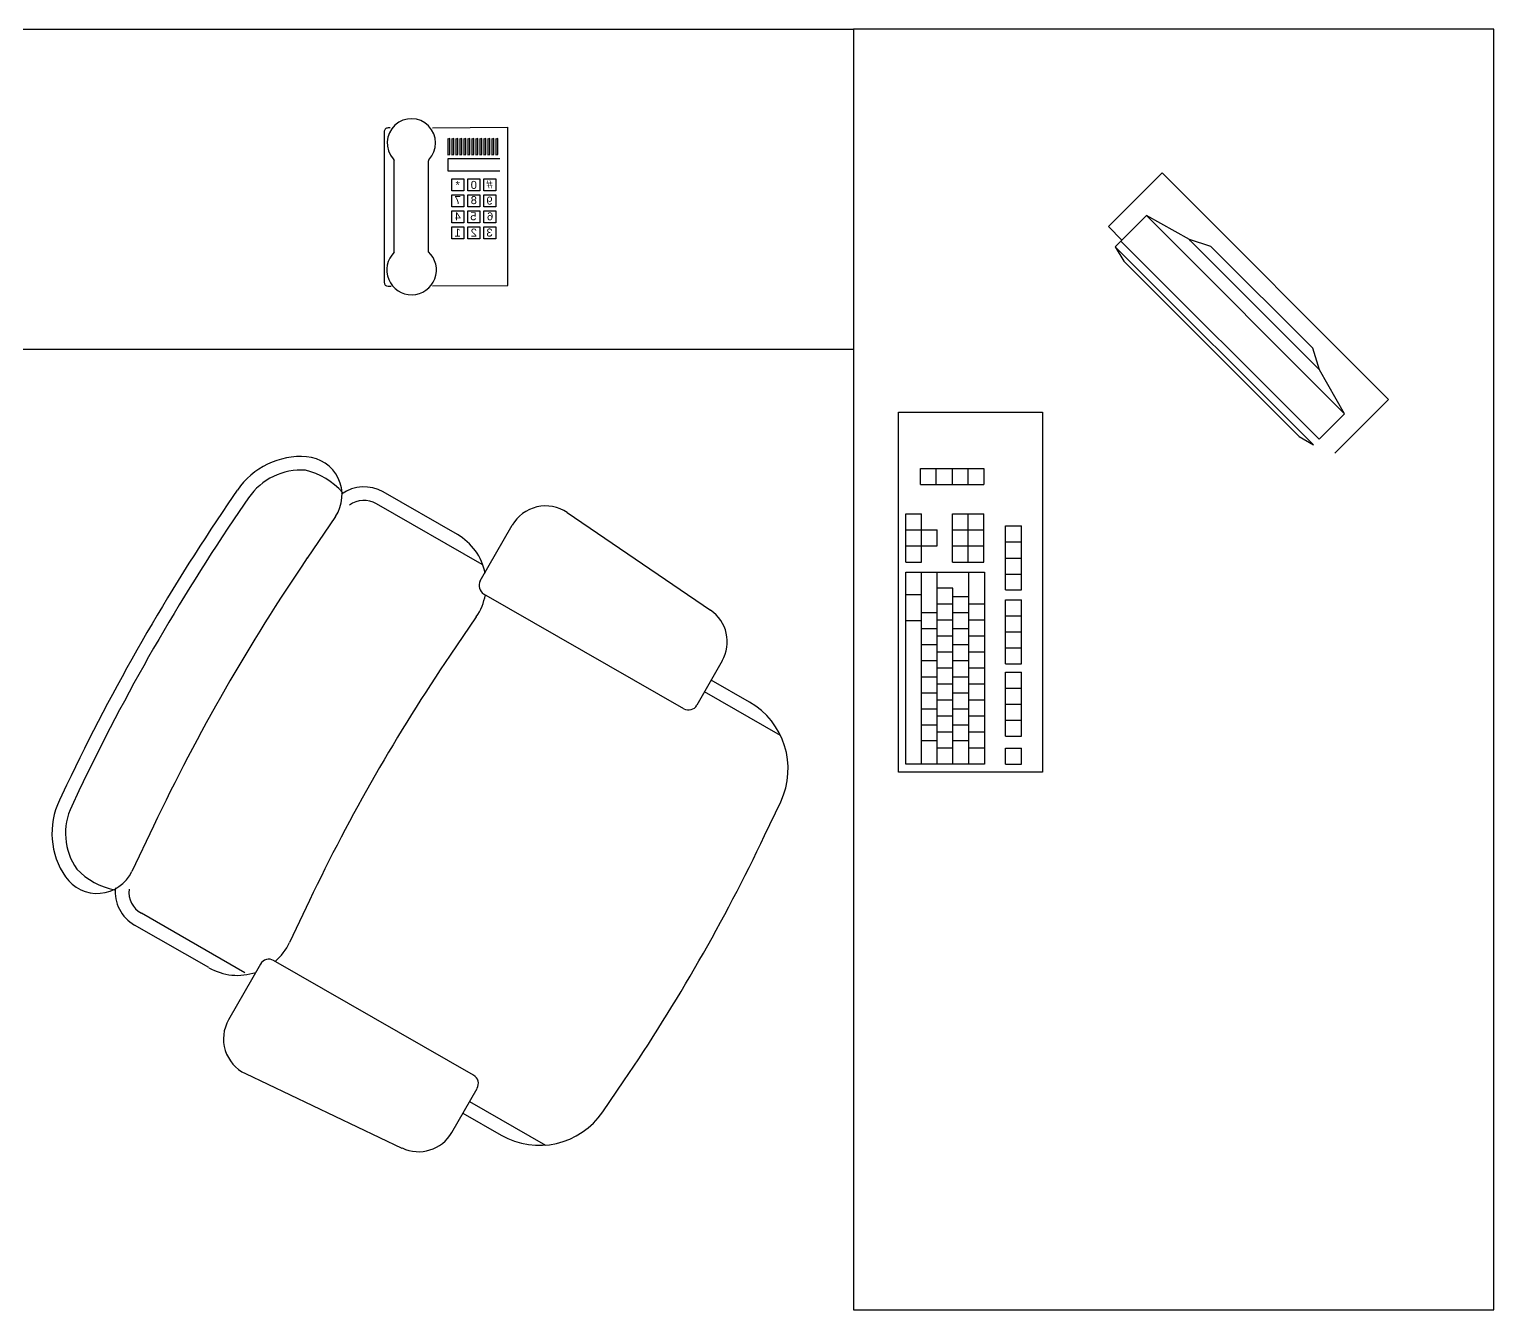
# Model space of a CAD drawing. Header units: centimetres. Extents: x 681015 to 688218, y 3995806 to 4004619.
# Drawn here: x 682774.6 to 682957.6, y 4002050.6 to 4002210.6 of the extents above; entities that cross this region are included whole.
import ezdxf
from ezdxf.enums import TextEntityAlignment as Align

# ---------------------------------------------------------------- set-up
doc = ezdxf.new("R2010")
doc.units = ezdxf.units.CM
doc.header["$LTSCALE"] = 100
doc.header["$MEASUREMENT"] = 0
doc.layers.add('A-TEFRİŞ 2', color=35, linetype='Continuous')
doc.styles.get("Standard").update_dxf_attribs({"font": 'arial.ttf'})

msp = doc.modelspace()

# ---------------------------------------------------------------- linework, layer by layer
at = {"layer": 'A-TEFRİŞ 2'}
for p, q in [((682768.26, 4002210.59), (682877.56, 4002210.59)), ((682827.12, 4002196.93), (682826.84, 4002196.86)), ((682826.87, 4002196.91), (682826.87, 4002194.91)), ((682827.12, 4002194.94), (682827.12, 4002196.93)), ((682827.62, 4002196.93), (682827.34, 4002196.86)), ((682827.37, 4002196.91), (682827.37, 4002194.91)), ((682827.62, 4002194.94), (682827.62, 4002196.93)), ((682828.12, 4002196.93), (682827.84, 4002196.86)), ((682827.87, 4002196.91), (682827.87, 4002194.91)), ((682828.12, 4002194.94), (682828.12, 4002196.93)), ((682828.62, 4002196.93), (682828.34, 4002196.86)), ((682828.37, 4002196.91), (682828.37, 4002194.91)), ((682828.62, 4002194.94), (682828.62, 4002196.93)), ((682829.12, 4002196.93), (682828.84, 4002196.86)), ((682828.87, 4002196.91), (682828.87, 4002194.91)), ((682829.12, 4002194.94), (682829.12, 4002196.93)), ((682829.62, 4002196.93), (682829.34, 4002196.86)), ((682829.37, 4002196.91), (682829.37, 4002194.91)), ((682829.62, 4002194.94), (682829.62, 4002196.93)), ((682830.12, 4002196.93), (682829.84, 4002196.86)), ((682829.87, 4002196.91), (682829.87, 4002194.91)), ((682830.12, 4002194.94), (682830.12, 4002196.93)), ((682830.62, 4002196.93), (682830.34, 4002196.86)), ((682830.37, 4002196.91), (682830.37, 4002194.91)), ((682830.62, 4002194.94), (682830.62, 4002196.93)), ((682831.12, 4002196.93), (682830.84, 4002196.86)), ((682830.87, 4002196.91), (682830.87, 4002194.91)), ((682831.12, 4002194.94), (682831.12, 4002196.93)), ((682831.62, 4002196.93), (682831.34, 4002196.86)), ((682831.37, 4002196.91), (682831.37, 4002194.91)), ((682831.62, 4002194.94), (682831.62, 4002196.93)), ((682832.12, 4002196.93), (682831.84, 4002196.86)), ((682831.87, 4002196.91), (682831.87, 4002194.91)), ((682832.12, 4002194.94), (682832.12, 4002196.93)), ((682832.62, 4002196.93), (682832.34, 4002196.86)), ((682832.37, 4002196.91), (682832.37, 4002194.91)), ((682832.62, 4002194.94), (682832.62, 4002196.93)), ((682833.12, 4002196.93), (682832.84, 4002196.86)), ((682832.87, 4002196.91), (682832.87, 4002194.91)), ((682833.12, 4002194.94), (682833.12, 4002196.93)), ((682834.36, 4002178.57), (682834.36, 4002198.35)), ((682826.87, 4002194.91), (682827.12, 4002194.94)), ((682827.37, 4002194.91), (682827.62, 4002194.94)), ((682827.87, 4002194.91), (682828.12, 4002194.94)), ((682828.37, 4002194.91), (682828.62, 4002194.94)), ((682828.87, 4002194.91), (682829.12, 4002194.94)), ((682829.37, 4002194.91), (682829.62, 4002194.94)), ((682829.87, 4002194.91), (682830.12, 4002194.94)), ((682830.37, 4002194.91), (682830.62, 4002194.94)), ((682830.87, 4002194.91), (682831.12, 4002194.94)), ((682831.37, 4002194.91), (682831.62, 4002194.94)), ((682831.87, 4002194.91), (682832.12, 4002194.94)), ((682832.37, 4002194.91), (682832.62, 4002194.94)), ((682832.87, 4002194.91), (682833.12, 4002194.94)), ((682820.07, 4002194.39), (682820.17, 4002194.19)), ((682820.17, 4002182.7), (682820.17, 4002194.19)), ((682824.5, 4002194.3), (682824.45, 4002194.16)), ((682824.45, 4002182.79), (682824.45, 4002194.16)), ((682826.87, 4002194.41), (682826.87, 4002192.91)), ((682833.37, 4002194.41), (682826.87, 4002194.41)), ((682826.87, 4002192.91), (682833.37, 4002192.91)), ((682819.44, 4002178.47), (682819.81, 4002178.47)), ((682877.56, 4002170.59), (682768.26, 4002170.59)), ((682800.58, 4002153), (682799.4, 4002151.27)), ((682828.07, 4002147.45), (682818.79, 4002152.77)), ((682801.98, 4002152.05), (682800.8, 4002150.32)), ((682831.19, 4002143.71), (682817.95, 4002151.3)), ((682812.84, 4002149.69), (682809.32, 4002144.52)), ((682841.79, 4002150.19), (682859.7, 4002138)), ((682830.94, 4002141.66), (682834.93, 4002148.61)), ((682856.37, 4002125.69), (682831.38, 4002140.02)), ((682830.44, 4002137.16), (682827.18, 4002132.37)), ((682861.17, 4002131.65), (682858.01, 4002126.14)), ((682864.58, 4002126.52), (682859.8, 4002129.26)), ((682868.46, 4002122.34), (682858.95, 4002127.79)), ((682779.25, 4002116.14), (682778.35, 4002114.25)), ((682780.79, 4002115.41), (682779.89, 4002113.52)), ((682866.46, 4002109.84), (682868.47, 4002114.07)), ((682790.09, 4002110.99), (682787.41, 4002105.34)), ((682809.6, 4002101.71), (682807.11, 4002096.48)), ((682801.54, 4002092.69), (682788.59, 4002100.12)), ((682797.02, 4002093.33), (682787.75, 4002098.65)), ((682830.1, 4002079.89), (682805.12, 4002094.22)), ((682803.48, 4002093.77), (682799.49, 4002086.82)), ((682801.59, 4002080.1), (682821.15, 4002070.79)), ((682827.38, 4002072.74), (682830.54, 4002078.25)), ((682846.24, 4002075.31), (682848.88, 4002079.18)), ((682829.59, 4002076.6), (682839.1, 4002071.15)), ((682828.75, 4002075.13), (682833.53, 4002072.39))]:
    msp.add_line(p, q, dxfattribs=at)
for points in [[(682957.56, 4002050.59), (682957.56, 4002210.59), (682877.56, 4002210.59), (682877.56, 4002050.59), (682957.56, 4002050.59)], [(682818.92, 4002197.76), (682818.92, 4002179)], [(682819.66, 4002198.26), (682819.42, 4002198.26)], [(682824.96, 4002198.29), (682834.36, 4002198.35)], [(682827.37, 4002191.91), (682828.87, 4002191.91), (682828.87, 4002190.41), (682827.37, 4002190.41), (682827.37, 4002191.91)], [(682829.37, 4002191.91), (682830.87, 4002191.91), (682830.87, 4002190.41), (682829.37, 4002190.41), (682829.37, 4002191.91)], [(682831.37, 4002191.91), (682832.87, 4002191.91), (682832.87, 4002190.41), (682831.37, 4002190.41), (682831.37, 4002191.91)], [(682911.11, 4002184.23), (682909.42, 4002185.93), (682916.12, 4002192.63), (682944.4, 4002164.34), (682937.7, 4002157.64)], [(682827.37, 4002189.91), (682828.87, 4002189.91), (682828.87, 4002188.41), (682827.37, 4002188.41), (682827.37, 4002189.91)], [(682829.37, 4002189.91), (682830.87, 4002189.91), (682830.87, 4002188.41), (682829.37, 4002188.41), (682829.37, 4002189.91)], [(682831.37, 4002189.91), (682832.87, 4002189.91), (682832.87, 4002188.41), (682831.37, 4002188.41), (682831.37, 4002189.91)], [(682827.37, 4002187.91), (682828.87, 4002187.91), (682828.87, 4002186.41), (682827.37, 4002186.41), (682827.37, 4002187.91)], [(682829.37, 4002187.91), (682830.87, 4002187.91), (682830.87, 4002186.41), (682829.37, 4002186.41), (682829.37, 4002187.91)], [(682831.37, 4002187.91), (682832.87, 4002187.91), (682832.87, 4002186.41), (682831.37, 4002186.41), (682831.37, 4002187.91)], [(682827.37, 4002185.91), (682828.87, 4002185.91), (682828.87, 4002184.41), (682827.37, 4002184.41), (682827.37, 4002185.91)], [(682829.37, 4002185.91), (682830.87, 4002185.91), (682830.87, 4002184.41), (682829.37, 4002184.41), (682829.37, 4002185.91)], [(682831.37, 4002185.91), (682832.87, 4002185.91), (682832.87, 4002184.41), (682831.37, 4002184.41), (682831.37, 4002185.91)], [(682935.74, 4002159.36), (682938.93, 4002162.55), (682935.8, 4002168.04), (682934.94, 4002170.73), (682922.21, 4002183.45), (682919.53, 4002184.3), (682914.18, 4002187.3), (682910.99, 4002184.11)], [(682914.18, 4002187.3), (682938.93, 4002162.55)], [(682910.99, 4002184.11), (682910.28, 4002183.4), (682911.34, 4002181.63), (682933.26, 4002159.71), (682935.03, 4002158.65)], [(682935.74, 4002159.36), (682910.99, 4002184.11)], [(682919.66, 4002184.17), (682919.53, 4002184.3)], [(682935.8, 4002168.04), (682919.66, 4002184.17)], [(682910.28, 4002183.4), (682935.03, 4002158.65)], [(682934.94, 4002170.73), (682922.21, 4002183.45)], [(682824.96, 4002178.51), (682834.36, 4002178.57)], [(682885.93, 4002153.7), (682885.93, 4002155.72), (682893.86, 4002155.72), (682893.86, 4002153.7)], [(682887.9, 4002153.7), (682887.9, 4002155.7)], [(682889.92, 4002153.7), (682889.92, 4002155.7)], [(682891.89, 4002153.7), (682891.89, 4002155.7)], [(682885.93, 4002153.7), (682887.9, 4002153.7)], [(682887.9, 4002153.7), (682889.88, 4002153.7)], [(682889.92, 4002153.7), (682891.89, 4002153.7)], [(682891.89, 4002153.7), (682893.86, 4002153.7)], [(682884.09, 4002148.02), (682884.09, 4002150.02)], [(682884.09, 4002150.02), (682886.06, 4002150.02)], [(682886.06, 4002148.02), (682886.06, 4002150.02)], [(682889.92, 4002148.02), (682889.92, 4002150.02)], [(682889.92, 4002150.02), (682891.89, 4002150.02)], [(682891.89, 4002148.02), (682891.89, 4002150.02)], [(682891.89, 4002150.02), (682893.86, 4002150.02)], [(682893.86, 4002148.02), (682893.86, 4002150.02)], [(682884.09, 4002146.02), (682884.09, 4002148.02)], [(682884.09, 4002148.02), (682886.06, 4002148.02)], [(682886.06, 4002146.02), (682886.06, 4002148.02)], [(682886.06, 4002148.02), (682888.03, 4002148.02)], [(682888.03, 4002146.02), (682888.03, 4002148.02)], [(682889.92, 4002146.02), (682889.92, 4002148.02)], [(682889.92, 4002148.02), (682891.89, 4002148.02)], [(682891.89, 4002146.02), (682891.89, 4002148.02)], [(682891.89, 4002148.02), (682893.86, 4002148.02)], [(682893.86, 4002146.02), (682893.86, 4002148.02)], [(682896.58, 4002146.52), (682896.58, 4002148.52)], [(682896.58, 4002148.52), (682898.56, 4002148.52)], [(682898.56, 4002146.52), (682898.56, 4002148.52)], [(682884.09, 4002146.02), (682886.06, 4002146.02)], [(682884.09, 4002144.02), (682884.09, 4002146.02)], [(682886.06, 4002146.02), (682888.03, 4002146.02)], [(682886.06, 4002144.02), (682886.06, 4002146.02)], [(682889.92, 4002144.02), (682889.92, 4002146.02)], [(682889.92, 4002146.02), (682891.89, 4002146.02)], [(682891.89, 4002146.02), (682893.86, 4002146.02)], [(682891.89, 4002144.02), (682891.89, 4002146.02)], [(682893.86, 4002144.02), (682893.86, 4002146.02)], [(682896.58, 4002146.52), (682898.56, 4002146.52)], [(682896.58, 4002144.52), (682896.58, 4002146.52)], [(682898.56, 4002144.52), (682898.56, 4002146.52)], [(682884.09, 4002144.02), (682886.06, 4002144.02)], [(682889.92, 4002144.02), (682891.89, 4002144.02)], [(682891.89, 4002144.02), (682893.86, 4002144.02)], [(682896.58, 4002142.52), (682896.58, 4002144.52)], [(682896.58, 4002144.52), (682898.56, 4002144.52)], [(682898.56, 4002142.52), (682898.56, 4002144.52)], [(682884.09, 4002142.75), (682886.06, 4002142.75)], [(682884.09, 4002139.92), (682884.09, 4002142.75)], [(682886.06, 4002139.92), (682886.06, 4002142.75)], [(682886.06, 4002142.75), (682888.03, 4002142.75)], [(682888.03, 4002140.75), (682888.03, 4002142.75)], [(682888.03, 4002142.75), (682891.98, 4002142.75)], [(682891.98, 4002138.75), (682891.98, 4002142.75)], [(682891.98, 4002142.75), (682893.95, 4002142.75)], [(682893.95, 4002142.75), (682893.95, 4002138.75)], [(682896.58, 4002140.53), (682896.58, 4002142.52)], [(682896.58, 4002142.52), (682898.56, 4002142.52)], [(682898.56, 4002140.53), (682898.56, 4002142.52)], [(682890, 4002140.75), (682888.03, 4002140.75)], [(682888.03, 4002138.75), (682888.03, 4002140.75)], [(682890, 4002140.75), (682890, 4002140.77)], [(682890, 4002139.65), (682890, 4002140.75)], [(682896.58, 4002140.53), (682898.56, 4002140.53)], [(682884.09, 4002136.67), (682884.09, 4002139.92)], [(682886.06, 4002139.92), (682884.09, 4002139.92)], [(682886.06, 4002137.65), (682886.06, 4002139.92)], [(682886.07, 4002139.92), (682886.06, 4002139.92)], [(682888.03, 4002137.65), (682888.03, 4002138.75)], [(682889.97, 4002138.75), (682888.03, 4002138.75)], [(682890, 4002137.65), (682890, 4002139.65)], [(682891.94, 4002139.65), (682890, 4002139.65)], [(682891.98, 4002136.75), (682891.98, 4002138.75)], [(682893.95, 4002138.75), (682891.98, 4002138.75)], [(682893.95, 4002138.75), (682893.95, 4002136.75)], [(682896.58, 4002137.3), (682896.58, 4002139.3)], [(682896.58, 4002139.3), (682898.56, 4002139.3)], [(682898.56, 4002137.3), (682898.56, 4002139.3)], [(682886.06, 4002136.67), (682884.09, 4002136.67)], [(682884.09, 4002118.75), (682884.09, 4002136.67)], [(682886.06, 4002137.65), (682886.06, 4002137.65)], [(682888.03, 4002137.65), (682886.06, 4002137.65)], [(682886.06, 4002136.67), (682886.06, 4002137.65)], [(682886.07, 4002136.67), (682886.06, 4002136.67)], [(682886.06, 4002135.66), (682886.06, 4002136.67)], [(682888.03, 4002136.75), (682888.03, 4002137.65)], [(682888.03, 4002135.66), (682888.03, 4002136.75)], [(682889.97, 4002136.75), (682888.03, 4002136.75)], [(682890, 4002135.66), (682890, 4002137.65)], [(682891.94, 4002137.65), (682890, 4002137.65)], [(682891.98, 4002134.75), (682891.98, 4002136.75)], [(682893.95, 4002136.75), (682891.98, 4002136.75)], [(682893.95, 4002136.75), (682893.95, 4002134.75)], [(682896.58, 4002135.31), (682896.58, 4002137.3)], [(682896.58, 4002137.3), (682898.56, 4002137.3)], [(682898.56, 4002135.31), (682898.56, 4002137.3)], [(682886.06, 4002135.66), (682886.06, 4002135.66)], [(682886.06, 4002133.66), (682886.06, 4002135.66)], [(682888.03, 4002135.66), (682886.06, 4002135.66)], [(682888.03, 4002134.75), (682888.03, 4002135.66)], [(682889.97, 4002134.75), (682888.03, 4002134.75)], [(682888.03, 4002133.66), (682888.03, 4002134.75)], [(682890, 4002133.66), (682890, 4002135.66)], [(682891.94, 4002135.66), (682890, 4002135.66)], [(682893.95, 4002134.75), (682891.98, 4002134.75)], [(682891.98, 4002132.75), (682891.98, 4002134.75)], [(682893.95, 4002134.75), (682893.95, 4002132.75)], [(682896.58, 4002133.31), (682896.58, 4002135.31)], [(682896.58, 4002135.31), (682898.56, 4002135.31)], [(682898.56, 4002133.31), (682898.56, 4002135.31)], [(682886.06, 4002131.65), (682886.06, 4002133.66)], [(682886.06, 4002133.66), (682886.06, 4002133.66)], [(682888.03, 4002133.66), (682886.06, 4002133.66)], [(682888.03, 4002132.75), (682888.03, 4002133.66)], [(682888.03, 4002131.65), (682888.03, 4002132.75)], [(682889.97, 4002132.75), (682888.03, 4002132.75)], [(682890, 4002131.65), (682890, 4002133.66)], [(682891.94, 4002133.66), (682890, 4002133.66)], [(682891.98, 4002130.75), (682891.98, 4002132.75)], [(682893.95, 4002132.75), (682891.98, 4002132.75)], [(682893.95, 4002132.75), (682893.95, 4002130.75)], [(682896.58, 4002131.31), (682896.58, 4002133.31)], [(682896.58, 4002133.31), (682898.56, 4002133.31)], [(682898.56, 4002131.31), (682898.56, 4002133.31)], [(682886.06, 4002131.65), (682886.06, 4002131.65)], [(682888.03, 4002131.65), (682886.06, 4002131.65)], [(682886.06, 4002129.65), (682886.06, 4002131.65)], [(682888.03, 4002130.75), (682888.03, 4002131.65)], [(682890, 4002129.65), (682890, 4002131.65)], [(682891.94, 4002131.65), (682890, 4002131.65)], [(682896.58, 4002131.31), (682898.56, 4002131.31)], [(682888.03, 4002129.65), (682886.06, 4002129.65)], [(682886.06, 4002129.65), (682886.06, 4002129.65)], [(682886.06, 4002127.65), (682886.06, 4002129.65)], [(682888.03, 4002129.65), (682888.03, 4002130.75)], [(682889.97, 4002130.75), (682888.03, 4002130.75)], [(682888.03, 4002128.75), (682888.03, 4002129.65)], [(682890, 4002127.65), (682890, 4002129.65)], [(682891.94, 4002129.65), (682890, 4002129.65)], [(682891.98, 4002128.75), (682891.98, 4002130.75)], [(682893.95, 4002130.75), (682891.98, 4002130.75)], [(682893.95, 4002130.75), (682893.95, 4002128.75)], [(682896.58, 4002128.27), (682896.58, 4002130.27)], [(682896.58, 4002130.27), (682898.56, 4002130.27)], [(682898.56, 4002128.27), (682898.56, 4002130.27)], [(682886.06, 4002125.65), (682886.06, 4002127.65)], [(682886.06, 4002127.65), (682886.06, 4002127.65)], [(682888.03, 4002127.65), (682886.06, 4002127.65)], [(682889.97, 4002128.75), (682888.03, 4002128.75)], [(682888.03, 4002127.65), (682888.03, 4002128.75)], [(682888.03, 4002126.75), (682888.03, 4002127.65)], [(682890, 4002125.65), (682890, 4002127.65)], [(682891.94, 4002127.65), (682890, 4002127.65)], [(682893.95, 4002128.75), (682891.98, 4002128.75)], [(682891.98, 4002126.75), (682891.98, 4002128.75)], [(682893.95, 4002128.75), (682893.95, 4002126.75)], [(682896.58, 4002128.27), (682898.56, 4002128.27)], [(682896.58, 4002126.27), (682896.58, 4002128.27)], [(682898.56, 4002126.27), (682898.56, 4002128.27)], [(682886.06, 4002123.65), (682886.06, 4002125.65)], [(682886.06, 4002125.65), (682886.06, 4002125.65)], [(682888.03, 4002125.65), (682886.06, 4002125.65)], [(682888.03, 4002125.65), (682888.03, 4002126.75)], [(682889.97, 4002126.75), (682888.03, 4002126.75)], [(682888.03, 4002124.75), (682888.03, 4002125.65)], [(682890, 4002123.65), (682890, 4002125.65)], [(682891.94, 4002125.65), (682890, 4002125.65)], [(682891.98, 4002124.75), (682891.98, 4002126.75)], [(682893.95, 4002126.75), (682891.98, 4002126.75)], [(682893.95, 4002126.75), (682893.95, 4002124.75)], [(682896.58, 4002126.27), (682898.56, 4002126.27)], [(682896.58, 4002124.27), (682896.58, 4002126.27)], [(682898.56, 4002124.27), (682898.56, 4002126.27)], [(682886.06, 4002123.65), (682886.06, 4002123.65)], [(682888.03, 4002123.65), (682886.06, 4002123.65)], [(682886.06, 4002121.66), (682886.06, 4002123.65)], [(682888.03, 4002123.65), (682888.03, 4002124.75)], [(682889.97, 4002124.75), (682888.03, 4002124.75)], [(682888.03, 4002122.75), (682888.03, 4002123.65)], [(682890, 4002121.66), (682890, 4002123.65)], [(682891.94, 4002123.65), (682890, 4002123.65)], [(682891.98, 4002122.75), (682891.98, 4002124.75)], [(682893.95, 4002124.75), (682891.98, 4002124.75)], [(682893.95, 4002124.75), (682893.95, 4002122.75)], [(682896.58, 4002122.27), (682896.58, 4002124.27)], [(682896.58, 4002124.27), (682898.56, 4002124.27)], [(682898.56, 4002122.27), (682898.56, 4002124.27)], [(682888.03, 4002122.75), (682887.99, 4002122.75)], [(682888.03, 4002121.66), (682888.03, 4002122.75)], [(682889.97, 4002122.75), (682888.03, 4002122.75)], [(682891.98, 4002120.75), (682891.98, 4002122.75)], [(682893.95, 4002122.75), (682891.98, 4002122.75)], [(682893.95, 4002122.75), (682893.95, 4002120.75)], [(682896.58, 4002122.27), (682898.56, 4002122.27)], [(682886.06, 4002118.75), (682886.06, 4002121.66)], [(682886.06, 4002121.66), (682886.06, 4002121.66)], [(682888.03, 4002121.66), (682886.06, 4002121.66)], [(682888.03, 4002120.75), (682887.99, 4002120.75)], [(682888.03, 4002120.75), (682888.03, 4002121.66)], [(682888.03, 4002118.75), (682888.03, 4002120.75)], [(682889.97, 4002120.75), (682888.03, 4002120.75)], [(682890, 4002121.66), (682889.97, 4002121.66)], [(682890, 4002118.75), (682890, 4002121.66)], [(682891.94, 4002121.66), (682890, 4002121.66)], [(682891.98, 4002118.75), (682891.98, 4002120.75)], [(682893.95, 4002120.75), (682891.98, 4002120.75)], [(682893.95, 4002120.75), (682893.95, 4002118.75)], [(682896.58, 4002120.77), (682898.56, 4002120.77)], [(682896.58, 4002118.77), (682896.58, 4002120.77)], [(682898.56, 4002118.77), (682898.56, 4002120.77)], [(682886.06, 4002118.75), (682884.09, 4002118.75)], [(682888.03, 4002118.75), (682886.06, 4002118.75)], [(682890, 4002118.75), (682888.03, 4002118.75)], [(682891.98, 4002118.75), (682890, 4002118.75)], [(682893.95, 4002118.75), (682891.98, 4002118.75)], [(682896.58, 4002118.77), (682898.56, 4002118.77)]]:
    msp.add_lwpolyline(points, dxfattribs=at)
msp.add_lwpolyline([(682901.18, 4002162.75), (682901.18, 4002117.75), (682883.18, 4002117.75), (682883.18, 4002162.75)], close=True, dxfattribs=at)
for centre, radius, start, end in [((682822.33, 4002196.39), 3.02, 315.9962, 221.5725), ((682819.42, 4002197.76), 0.499, 90.3082, 180.3697), ((682822.33, 4002196.39), 3.02, 313.8665, 313.8668), ((682822.33, 4002196.39), 3.02, 314.6223, 314.6357), ((682822.36, 4002180.51), 3.1, 134.2578, 47.5704), ((682819.45, 4002179.01), 0.537, 181.263, 268.7281), ((682808.52, 4002147.6), 9.6, 85.7653, 145.7653), ((682808.87, 4002152.39), 4.8, 325.7653, 85.7653), ((682808.52, 4002147.6), 7.9, 85.7653, 145.7653), ((682807.08, 4002146.9), 8.82, 41.1945, 76.7784), ((682816.41, 4002148.61), 4.8, 60.164, 125.5982), ((683017.66, 4002002.75), 264, 145.7653, 154.5627), ((682816.41, 4002148.61), 3.1, 60.164, 125.5982), ((682839.09, 4002146.22), 4.8, 55.7653, 150.164), ((683017.66, 4002002.75), 262.3, 145.7653, 154.5627), ((682824.49, 4002141.21), 7.2, 11.3853, 60.164), ((683017.66, 4002002.75), 252, 145.7653, 154.5627), ((682831.98, 4002141.06), 1.2, 150.164, 240.164), ((682824.49, 4002141.21), 7.2, 325.7653, 349.6848), ((682857, 4002134.04), 4.8, 330.164, 55.7653), ((683017.66, 4002002.75), 230.4, 145.7653, 154.5627), ((682856.96, 4002126.73), 1.2, 240.164, 330.164), ((682859.8, 4002118.19), 9.6, 334.5627, 60.164), ((682787.02, 4002110.13), 9.6, 154.5627, 214.5627), ((682787.02, 4002110.13), 7.9, 154.5627, 214.5627), ((682658.4, 4002208.8), 230.4, 325.7653, 334.5627), ((682783.07, 4002107.41), 4.8, 214.5627, 334.5627), ((682786.91, 4002111.72), 8.82, 223.5495, 259.1335), ((682790.13, 4002102.81), 4.8, 173.8963, 240.164), ((682790.13, 4002102.81), 3.1, 173.8963, 240.164), ((682800.61, 4002099.57), 7.2, 310.6149, 334.5627), ((682804.52, 4002093.18), 1.2, 60.164, 150.164), ((682800.61, 4002099.57), 7.2, 240.164, 288.571), ((682803.65, 4002084.43), 4.8, 150.164, 244.5627), ((682829.5, 4002078.85), 1.2, 330.164, 60.164), ((682838.31, 4002080.72), 9.6, 240.164, 325.7653), ((682823.22, 4002075.13), 4.8, 244.5627, 330.164)]:
    msp.add_arc(centre, radius, start, end, dxfattribs=at)

# ---------------------------------------------------------------- texts
at = {"layer": 'A-TEFRİŞ 2', "text_generation_flag": 4}
for s, p in [('*', (682828.11, 4002191.14)), ('0', (682830.13, 4002191.14)), ('#', (682832.09, 4002191.2)), ('7', (682828.11, 4002189.24)), ('8', (682830.13, 4002189.24)), ('9', (682832.09, 4002189.18)), ('4', (682828.11, 4002187.22)), ('5', (682830.07, 4002187.22)), ('6', (682832.16, 4002187.22)), ('2', (682830.13, 4002185.19)), ('3', (682832.09, 4002185.19)), ('1', (682828.11, 4002185.19))]:
    msp.add_text(s, height=1, rotation=180, dxfattribs=at).set_placement(p, align=Align.MIDDLE)

doc.saveas('drawing.dxf')
